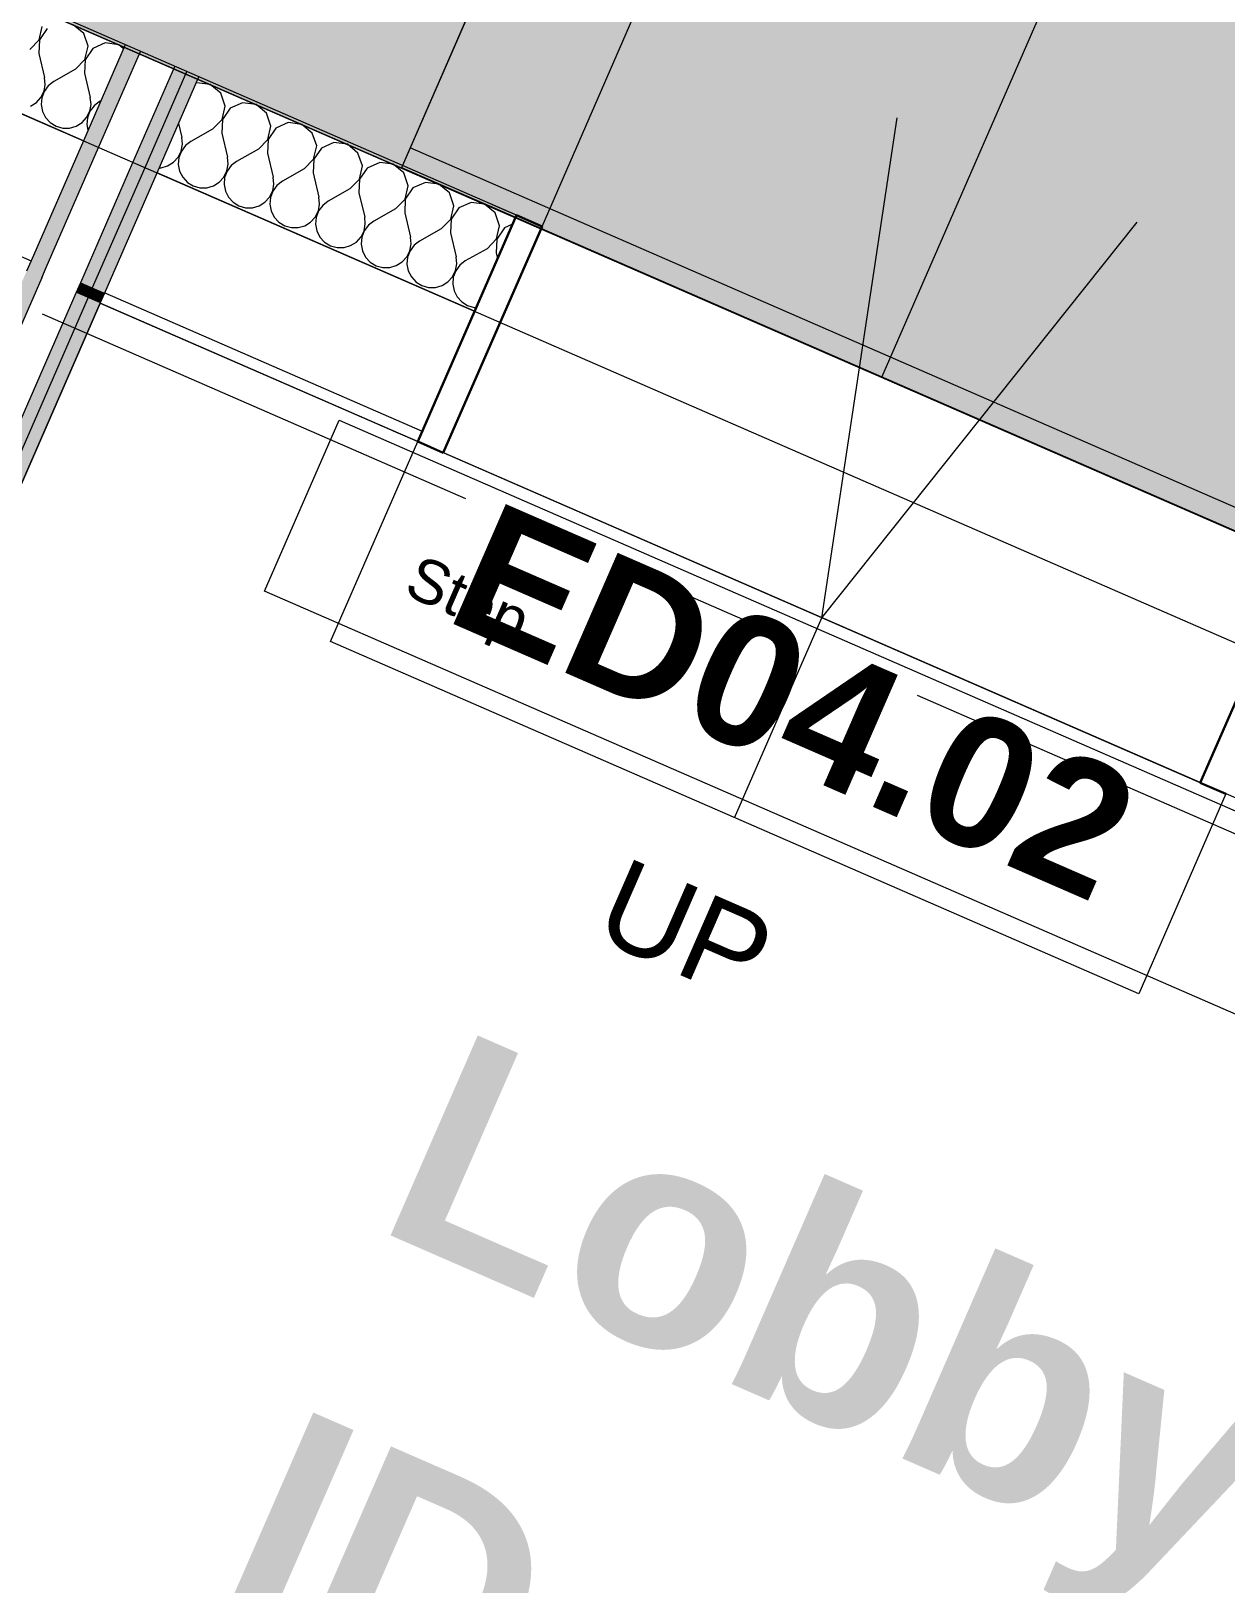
# Model space of a CAD drawing. Header units: millimetres. Extents: x -50172 to 90294, y -72116 to 25069.
# Drawn here: x 66355 to 67723, y -20559 to -18780 of the extents above; entities that cross this region are included whole.
import ezdxf
from ezdxf.enums import TextEntityAlignment as Align

# ---------------------------------------------------------------- set-up
doc = ezdxf.new("R2010")
doc.units = ezdxf.units.MM
doc.header["$MEASUREMENT"] = 0
doc.linetypes.add('Double Dashed', pattern=[1093.611073, 529.166651, -211.666656, 141.111112, -211.666656])
for name, color, linetype in [('A-15-MG_Structural_Grid', 7, 'Continuous'), ('New_A-20-M_Floor_Slab', 7, 'Continuous'), ('New_A-25-M_Wall_Ext', 7, 'Continuous'), ('New_A-25-M_Wall_Int', 7, 'Continuous'), ('New_A-30-M_Stair', 7, 'Continuous'), ('New_A-35-M_FFE-Zone', 7, 'Continuous'), ('New_A-95-D_Dim_Grid.Dim', 7, 'Continuous'), ('New_ArchiCAD Doors', 7, 'Continuous')]:
    doc.layers.add(name, color=color, linetype=linetype)
for name, color, linetype, lineweight, true_color in [('A-15-MG_Structural_Grid_Pen_No__163', 7, 'Continuous', 0, 0x750077), ('A-95-M-SFS_Edge_Pen_No__252', 7, 'Continuous', 13, 0xe8e8e8), ('New_A-20-M_Floor_Slab_Pen_No__255', 7, 'Continuous', 13, 0xe8e8e8), ('New_A-25-M_Wall_Ext_Pen_No__102', 7, 'Continuous', 15, 0xcccccc), ('New_A-25-M_Wall_Ext_Pen_No__107', 7, 'Continuous', 15, 0xa6a6a6), ('New_A-25-M_Wall_Int_Pen_No__107', 7, 'Continuous', 15, 0xa6a6a6), ('New_A-35-M_FFE-Zone_Pen_No__74', 7, 'Continuous', 20, 0x606060), ('New_ArchiCAD Doors_Pen_No__43', 7, 'Continuous', 30, 0x444444), ('New_ArchiCAD Doors_Pen_No__63', 7, 'Continuous', 20, 0x606060)]:
    doc.layers.add(name, color=color, linetype=linetype, lineweight=lineweight, true_color=true_color)
for name, color, linetype, lineweight in [('A-95-P_Drawing_Pen_No__1', 7, 'Continuous', 13), ('New_A-20-M_Roof_Pen_No__1', 7, 'Continuous', 13), ('New_A-20-M_Roof_Pen_No__2', 8, 'Continuous', 15), ('New_A-20-M_Roof_Pen_No__7', 7, 'Continuous', 35), ('New_A-25-M_Wall_Ext_Pen_No__1', 7, 'Continuous', 13), ('New_A-25-M_Wall_Ext_Pen_No__141', 255, 'Continuous', 0), ('New_A-25-M_Wall_Int_Pen_No__1', 7, 'Continuous', 13), ('New_A-30-M_Stair_Pen_No__1', 7, 'Continuous', 13), ('New_A-30-M_Stair_Pen_No__146', 8, 'Continuous', 0), ('New_A-95-D_Dim_Grid.Dim_Pen_No__4', 7, 'Continuous', 20), ('New_A-95-P_Drawing_Pen_No__171', 1, 'Continuous', 5), ('New_A-95-P_Text_1_50_GA_Pen_No__1', 7, 'Continuous', 13), ('New_ArchiCAD Doors_Pen_No__1', 7, 'Continuous', 13), ('New_ArchiCAD Doors_Pen_No__141', 255, 'Continuous', 0), ('New_ArchiCAD Zone Stamps_Pen_No__9', 7, 'Continuous', 13)]:
    doc.layers.add(name, color=color, linetype=linetype, lineweight=lineweight)
doc.styles.add('GENERATED_STYLE_1', font='')
doc.styles.add('GENERATED_STYLE_2', font='')
doc.styles.add('GENERATED_STYLE_3', font='')
doc.styles.add('GENERATED_STYLE_4', font='')
doc.styles.get('GENERATED_STYLE_1').set_extended_font_data('Arial', bold=True)
doc.styles.get('GENERATED_STYLE_2').set_extended_font_data('Swis721 BT', bold=True)
doc.styles.get('GENERATED_STYLE_3').set_extended_font_data('Arial')
doc.styles.get('GENERATED_STYLE_4').set_extended_font_data('Swis721 BT')
doc.dimstyles.new('GENERATED_STYLE__5', dxfattribs={"dimtxt": 300, "dimasz": 95, "dimexe": 0.18, "dimexo": 0, "dimgap": 0.09, "dimtad": 1, "dimdec": 0, "dimzin": 0, "dimdsep": 46, "dimtxsty": 'GENERATED_STYLE_4', "dimblk": 'ARROWHEAD_2', "dimblk1": 'ARROWHEAD_2', "dimblk2": 'ARROWHEAD_2', "dimcen": 0.09, "dimclrd": 7, "dimclre": 7, "dimclrt": 7, "dimadec": 0, "dimazin": 0, "dimtfac": 1, "dimtdec": 4, "dimtmove": 0, "dimatfit": 3, "dimfxl": 1, "dimtolj": 1, "dimtzin": 0, "dimarcsym": 0})
pattern_1 = [(156.44042, (0, 0), (69.2305, 158.76755), [0, -100]), (156.44042, (-80.45, -59.4), (69.2305, 158.76755), [0, -100])]

# ---------------------------------------------------------------- blocks, each defined once
blk = doc.blocks.new('Slab_8_2', base_point=(44716.7, -19474.9))
at = {"layer": 'New_A-20-M_Floor_Slab_Pen_No__255', "linetype": 'Continuous', "flags": 128}
blk.add_lwpolyline([(44716.7, -19474.9), (56303.1, -24527.1), (60025, -15991.6), (65836.5, -18525.7), (68742.3, -19792.8), (74520.5, -6541.5), (54006, 2403.8), (53946.8, 2268.2), (48180.6, -10955.5), (48391.5, -11047.4)], close=True, dxfattribs=at)
blk = doc.blocks.new('Slab_10_2', base_point=(56303.1, -24527.1))
at = {"layer": 'New_A-20-M_Floor_Slab_Pen_No__255', "linetype": 'Continuous', "flags": 128}
blk.add_lwpolyline([(56303.1, -24527.1), (61381.3, -26741.5), (63295, -22352.8), (63873.5, -21025.9), (64606.9, -21345.7), (64142.5, -22410.5), (65523.5, -23012.7), (65614, -23052.1), (65721.1, -22805.9), (67155.6, -23431.4), (68742.3, -19792.8), (65103.2, -18206), (60025, -15991.6)], close=True, dxfattribs=at)
blk = doc.blocks.new('Standard grid marker_3')
at = {"layer": 'A-15-MG_Structural_Grid_Pen_No__163', "linetype": 'Double Dashed'}
blk.add_line((1000, 0), (74254.8, 0), dxfattribs=at)
at = {"layer": 'A-15-MG_Structural_Grid_Pen_No__163', "style": 'GENERATED_STYLE_4'}
for tag, p in [('AC_MarkerText_1_0', (-500, 43.4)), ('AC_MarkerText_1_1', (75754.8, 43.4))]:
    blk.add_attdef(tag, text='', height=350, rotation=360, dxfattribs=at).set_placement(p, align=Align.MIDDLE_CENTER)
blk = doc.blocks.new('Lobby_INB 4258_8_1', base_point=(67102, -21229.9))
at = {"layer": 'New_A-35-M_FFE-Zone_Pen_No__74', "linetype": 'Continuous'}
for p, q in [((66434, -19091.7), (65538.1, -21146.2)), ((68516.2, -19999.7), (66434, -19091.7))]:
    blk.add_line(p, q, dxfattribs=at)
at = {"layer": 'New_ArchiCAD Zone Stamps_Pen_No__9'}
for tag, height, style, p in [('ROOM_NAME', 250, 'GENERATED_STYLE_1', (66845.1, -19921.5)), ('zoneNameLine2', 250, 'GENERATED_STYLE_1', (66656.7, -20353.6)), ('ROOM_NUMBER', 200, 'GENERATED_STYLE_3', (66468.3, -20774.3)), ('measuredAreaCode', 200, 'GENERATED_STYLE_3', (66311.3, -21134.4)), ('DUMMY_649', 200, 'GENERATED_STYLE_3', (66618.7, -21268.5)), ('DUMMY_650', 200, 'GENERATED_STYLE_3', (66968.2, -21420.9)), ('DUMMY_651', 133.3, 'GENERATED_STYLE_3', (67247.5, -21527.4))]:
    blk.add_attdef(tag, text='', height=height, rotation=336.4404, dxfattribs=dict(at, style=style)).set_placement(p, align=Align.TOP_LEFT)
blk = doc.blocks.new('*X348')
at = {"layer": 'New_A-25-M_Wall_Ext_Pen_No__107', "linetype": 'Continuous'}
for p, q in [((66544.7, -18839), (66544.1, -18839.3)), ((66560.1, -18841.1), (66544.7, -18839)), ((66572.2, -18851), (66560.1, -18841.1)), ((66577.2, -18865.8), (66572.2, -18851)), ((66597, -18861.9), (66582.8, -18868.2)), ((66612.5, -18864), (66597, -18861.9)), ((66624.6, -18873.9), (66612.5, -18864)), ((66562.8, -18892.2), (66573.8, -18881)), ((66574, -18881.1), (66573.3, -18896.7)), ((66573.8, -18881), (66577.2, -18865.8)), ((66582.8, -18868.2), (66574, -18881.1)), ((66629.6, -18888.7), (66624.6, -18873.9)), ((66523.7, -18885.9), (66527.5, -18901.7)), ((66562.8, -18892.2), (66538, -18906.3)), ((66573.3, -18896.7), (66579.9, -18924.5)), ((66626.2, -18903.9), (66629.6, -18888.7)), ((66635.2, -18891.1), (66626.4, -18904)), ((66649.4, -18884.7), (66635.2, -18891.1)), ((66664.9, -18886.8), (66649.4, -18884.7)), ((66677, -18896.7), (66664.9, -18886.8)), ((66682, -18911.5), (66677, -18896.7)), ((66523.3, -18924.4), (66526.8, -18917.3)), ((66527, -18917.4), (66524.2, -18924.8)), ((66526.8, -18917.3), (66528.2, -18909.5)), ((66531.7, -18911.1), (66527, -18917.4)), ((66528.2, -18909.5), (66527.5, -18901.7)), ((66538, -18906.3), (66531.7, -18911.1)), ((66615.2, -18915), (66590.3, -18929.1)), ((66615.2, -18915), (66626.2, -18903.9)), ((66626.4, -18904), (66625.7, -18919.6)), ((66678.5, -18926.7), (66682, -18911.5)), ((66687.5, -18913.9), (66678.7, -18926.8)), ((66701.8, -18907.6), (66687.5, -18913.9)), ((66717.3, -18909.6), (66701.8, -18907.6)), ((66729.3, -18919.6), (66717.3, -18909.6)), ((66503.7, -18936.6), (66511.3, -18934.4)), ((66511.3, -18934.4), (66518, -18930.2)), ((66518, -18930.2), (66523.3, -18924.4)), ((66524.2, -18924.8), (66523.5, -18932.6)), ((66523.5, -18932.6), (66525, -18940.4)), ((66579.2, -18940.1), (66580.6, -18932.4)), ((66584.1, -18933.9), (66579.4, -18940.2)), ((66580.6, -18932.4), (66579.9, -18924.5)), ((66590.3, -18929.1), (66584.1, -18933.9)), ((66625.7, -18919.6), (66632.2, -18947.4)), ((66667.6, -18937.8), (66678.5, -18926.7)), ((66678.7, -18926.8), (66678.1, -18942.4)), ((66734.4, -18934.3), (66729.3, -18919.6)), ((66730.9, -18949.6), (66734.4, -18934.3)), ((66754.2, -18930.4), (66739.9, -18936.8)), ((66769.7, -18932.5), (66754.2, -18930.4)), ((66781.7, -18942.4), (66769.7, -18932.5)), ((66501.7, -18936.6), (66503.7, -18936.6)), ((66525, -18940.4), (66528.6, -18947.4)), ((66528.6, -18947.4), (66533.9, -18953.2)), ((66570.4, -18953), (66575.7, -18947.2)), ((66575.7, -18947.2), (66579.2, -18940.1)), ((66576.6, -18947.6), (66575.9, -18955.5)), ((66579.4, -18940.2), (66576.6, -18947.6)), ((66633, -18955.2), (66632.2, -18947.4)), ((66642.7, -18951.9), (66636.5, -18956.7)), ((66667.6, -18937.8), (66642.7, -18951.9)), ((66678.1, -18942.4), (66684.6, -18970.2)), ((66720, -18960.7), (66730.9, -18949.6)), ((66731.1, -18949.7), (66730.4, -18965.3)), ((66739.9, -18936.8), (66731.1, -18949.7)), ((66786.8, -18957.2), (66781.7, -18942.4)), ((66533.9, -18953.2), (66540.6, -18957.3)), ((66540.6, -18957.3), (66548.2, -18959.4)), ((66548.2, -18959.4), (66556.1, -18959.4)), ((66556.1, -18959.4), (66563.7, -18957.2)), ((66563.7, -18957.2), (66570.4, -18953)), ((66575.9, -18955.5), (66577.4, -18963.2)), ((66577.4, -18963.2), (66581, -18970.2)), ((66581, -18970.2), (66586.3, -18976)), ((66622.8, -18975.9), (66628.1, -18970)), ((66628.1, -18970), (66631.6, -18963)), ((66629, -18970.4), (66628.3, -18978.3)), ((66631.8, -18963.1), (66629, -18970.4)), ((66631.6, -18963), (66633, -18955.2)), ((66636.5, -18956.7), (66631.8, -18963.1)), ((66685.4, -18978.1), (66684.6, -18970.2)), ((66720, -18960.7), (66695.1, -18974.8)), ((66730.4, -18965.3), (66737, -18993.1)), ((66783.3, -18972.4), (66786.8, -18957.2)), ((66792.3, -18959.6), (66783.5, -18972.5)), ((66806.6, -18953.2), (66792.3, -18959.6)), ((66822, -18955.3), (66806.6, -18953.2)), ((66834.1, -18965.2), (66822, -18955.3)), ((66839.1, -18980), (66834.1, -18965.2)), ((66586.3, -18976), (66593, -18980.1)), ((66593, -18980.1), (66600.6, -18982.3)), ((66600.6, -18982.3), (66608.5, -18982.2)), ((66608.5, -18982.2), (66616.1, -18980.1)), ((66616.1, -18980.1), (66622.8, -18975.9)), ((66628.3, -18978.3), (66629.8, -18986)), ((66629.8, -18986), (66633.3, -18993.1)), ((66680.4, -18992.9), (66683.9, -18985.8)), ((66684.1, -18985.9), (66681.3, -18993.3)), ((66683.9, -18985.8), (66685.4, -18978.1)), ((66688.9, -18979.6), (66684.1, -18985.9)), ((66695.1, -18974.8), (66688.9, -18979.6)), ((66772.3, -18983.5), (66747.5, -18997.6)), ((66772.3, -18983.5), (66783.3, -18972.4)), ((66783.5, -18972.5), (66782.8, -18988.1)), ((66782.8, -18988.1), (66789.4, -19015.9)), ((66835.7, -18995.2), (66839.1, -18980)), ((66844.7, -18982.4), (66835.9, -18995.3)), ((66858.9, -18976.1), (66844.7, -18982.4)), ((66874.4, -18978.2), (66858.9, -18976.1)), ((66886.5, -18988.1), (66874.4, -18978.2)), ((66891.5, -19002.9), (66886.5, -18988.1)), ((66633.3, -18993.1), (66638.7, -18998.9)), ((66638.7, -18998.9), (66645.4, -19003)), ((66645.4, -19003), (66653, -19005.1)), ((66653, -19005.1), (66660.9, -19005.1)), ((66660.9, -19005.1), (66668.5, -19002.9)), ((66668.5, -19002.9), (66675.1, -18998.7)), ((66675.1, -18998.7), (66680.4, -18992.9)), ((66681.3, -18993.3), (66680.7, -19001.1)), ((66680.7, -19001.1), (66682.2, -19008.9)), ((66736.3, -19008.7), (66737.7, -19000.9)), ((66741.2, -19002.4), (66736.5, -19008.8)), ((66737.7, -19000.9), (66737, -18993.1)), ((66747.5, -18997.6), (66741.2, -19002.4)), ((66824.7, -19006.4), (66799.9, -19020.5)), ((66824.7, -19006.4), (66835.7, -18995.2)), ((66835.9, -18995.3), (66835.2, -19010.9)), ((66888.1, -19018.1), (66891.5, -19002.9)), ((66897.1, -19005.3), (66888.3, -19018.2)), ((66906.3, -19001.1), (66897.1, -19005.3)), ((66682.2, -19008.9), (66685.7, -19015.9)), ((66685.7, -19015.9), (66691.1, -19021.7)), ((66691.1, -19021.7), (66697.8, -19025.8)), ((66720.8, -19025.7), (66727.5, -19021.6)), ((66727.5, -19021.6), (66732.8, -19015.7)), ((66732.8, -19015.7), (66736.3, -19008.7)), ((66733.7, -19016.1), (66733.1, -19024)), ((66733.1, -19024), (66734.5, -19031.7)), ((66736.5, -19008.8), (66733.7, -19016.1)), ((66788.7, -19031.5), (66790.1, -19023.7)), ((66790.1, -19023.7), (66789.4, -19015.9)), ((66799.9, -19020.5), (66793.6, -19025.3)), ((66835.2, -19010.9), (66841.8, -19038.7)), ((66877.1, -19029.2), (66888.1, -19018.1)), ((66888.3, -19018.2), (66887.6, -19033.8)), ((66697.8, -19025.8), (66705.4, -19028)), ((66705.4, -19028), (66713.3, -19027.9)), ((66713.3, -19027.9), (66720.8, -19025.7)), ((66734.5, -19031.7), (66738.1, -19038.8)), ((66738.1, -19038.8), (66743.4, -19044.6)), ((66779.9, -19044.4), (66785.2, -19038.6)), ((66785.2, -19038.6), (66788.7, -19031.5)), ((66786.1, -19039), (66785.4, -19046.8)), ((66788.9, -19031.6), (66786.1, -19039)), ((66793.6, -19025.3), (66788.9, -19031.6)), ((66842.5, -19046.6), (66841.8, -19038.7)), ((66877.1, -19029.2), (66852.2, -19043.3)), ((66887.6, -19033.8), (66889.2, -19040.5)), ((66743.4, -19044.6), (66750.2, -19048.7)), ((66750.2, -19048.7), (66757.8, -19050.8)), ((66757.8, -19050.8), (66765.6, -19050.8)), ((66765.6, -19050.8), (66773.2, -19048.6)), ((66773.2, -19048.6), (66779.9, -19044.4)), ((66785.4, -19046.8), (66786.9, -19054.6)), ((66786.9, -19054.6), (66790.5, -19061.6)), ((66837.6, -19061.4), (66841.1, -19054.3)), ((66841.3, -19054.4), (66838.5, -19061.8)), ((66841.1, -19054.3), (66842.5, -19046.6)), ((66846, -19048.1), (66841.3, -19054.4)), ((66852.2, -19043.3), (66846, -19048.1)), ((66790.5, -19061.6), (66795.8, -19067.4)), ((66795.8, -19067.4), (66802.5, -19071.5)), ((66802.5, -19071.5), (66810.1, -19073.6)), ((66810.1, -19073.6), (66818, -19073.6)), ((66818, -19073.6), (66825.6, -19071.4)), ((66825.6, -19071.4), (66832.3, -19067.2)), ((66832.3, -19067.2), (66837.6, -19061.4)), ((66838.5, -19061.8), (66837.8, -19069.7)), ((66837.8, -19069.7), (66839.3, -19077.4)), ((66839.3, -19077.4), (66842.9, -19084.4)), ((66842.9, -19084.4), (66848.2, -19090.2)), ((66848.2, -19090.2), (66854.9, -19094.3)), ((66854.9, -19094.3), (66862.5, -19096.5)), ((66862.5, -19096.5), (66864.8, -19096.5))]:
    blk.add_line(p, q, dxfattribs=at)
blk = doc.blocks.new('*X350')
at = {"layer": 'New_A-25-M_Wall_Ext_Pen_No__107', "linetype": 'Continuous'}
for p, q in [((66364.3, -18789.7), (66367.7, -18774.5)), ((66415.1, -18782.5), (66403, -18772.6)), ((66353.3, -18800.8), (66364.3, -18789.7)), ((66364.5, -18789.8), (66363.8, -18805.4)), ((66373.3, -18776.9), (66364.5, -18789.8)), ((66420.1, -18797.3), (66415.1, -18782.5)), ((66363.8, -18805.4), (66370.4, -18833.2)), ((66416.6, -18812.5), (66420.1, -18797.3)), ((66425.6, -18799.7), (66416.8, -18812.6)), ((66439.9, -18793.4), (66425.6, -18799.7)), ((66455.4, -18795.4), (66439.9, -18793.4)), ((66460.9, -18800), (66455.4, -18795.4)), ((66405.7, -18823.6), (66380.8, -18837.7)), ((66405.7, -18823.6), (66416.6, -18812.5)), ((66416.8, -18812.6), (66416.2, -18828.2)), ((66416.2, -18828.2), (66422.7, -18856)), ((66369.7, -18848.8), (66371.1, -18841)), ((66374.6, -18842.5), (66369.9, -18848.9)), ((66371.1, -18841), (66370.4, -18833.2)), ((66380.8, -18837.7), (66374.6, -18842.5)), ((66354.2, -18865.9), (66360.9, -18861.7)), ((66360.9, -18861.7), (66366.2, -18855.8)), ((66366.2, -18855.8), (66369.7, -18848.8)), ((66367.1, -18856.2), (66366.4, -18864.1)), ((66369.9, -18848.9), (66367.1, -18856.2)), ((66422, -18871.6), (66423.5, -18863.9)), ((66423.5, -18863.9), (66422.7, -18856)), ((66433.2, -18860.6), (66427, -18865.4)), ((66434.8, -18859.7), (66433.2, -18860.6)), ((66366.4, -18864.1), (66367.9, -18871.8)), ((66367.9, -18871.8), (66371.4, -18878.9)), ((66371.4, -18878.9), (66376.8, -18884.7)), ((66413.2, -18884.5), (66418.5, -18878.7)), ((66418.5, -18878.7), (66422, -18871.6)), ((66419.5, -18879.1), (66418.8, -18886.9)), ((66422.2, -18871.7), (66419.5, -18879.1)), ((66427, -18865.4), (66422.2, -18871.7)), ((66376.8, -18884.7), (66383.5, -18888.8)), ((66383.5, -18888.8), (66391.1, -18890.9)), ((66391.1, -18890.9), (66399, -18890.9)), ((66399, -18890.9), (66406.6, -18888.7)), ((66406.6, -18888.7), (66413.2, -18884.5)), ((66418.8, -18886.9), (66420, -18893.5))]:
    blk.add_line(p, q, dxfattribs=at)
blk = doc.blocks.new('Metal Door 19')
at = {"layer": 'New_ArchiCAD Doors_Pen_No__1', "linetype": 'Continuous'}
for p, q in [((505, 0), (535, 0)), ((505, -120), (505, -270))]:
    blk.add_line(p, q, dxfattribs=at)
at = {"layer": 'New_ArchiCAD Doors_Pen_No__141', "linetype": 'Continuous'}
blk.add_line((505, -283), (535, -283), dxfattribs=at)
at = {"layer": 'New_ArchiCAD Doors_Pen_No__43', "linetype": 'Continuous'}
for p, q in [((-473, -283), (-473, 0)), ((505, 0), (473, 0)), ((473, 0), (473, -283)), ((505, -283), (505, 0)), ((-505, -283), (-473, -283)), ((473, -283), (505, -283))]:
    blk.add_line(p, q, dxfattribs=at)
at = {"layer": 'New_ArchiCAD Doors_Pen_No__63', "linetype": 'Continuous'}
blk.add_line((473, 0), (473, 946), dxfattribs=at)
blk.add_arc((473, 0), 946, 90, 180, dxfattribs=at)
blk = doc.blocks.new('Wall_76_1', base_point=(60169.8, -16360.2))
at = {"layer": 'New_A-25-M_Wall_Ext_Pen_No__102', "linetype": 'Continuous'}
h = blk.add_hatch(dxfattribs=at)
h.set_pattern_fill('Plaster_0001', color=256, style=0, pattern_type=2)
h.set_pattern_definition(pattern_1)
h.paths.add_polyline_path([(64991.3, -18462.6), (66349.7, -19055), (66354.9, -19043.1), (64996.5, -18450.7)])
h = blk.add_hatch(dxfattribs=at)
h.set_pattern_fill('Plaster_0001', color=256, style=0, pattern_type=2)
h.set_pattern_definition(pattern_1)
h.paths.add_polyline_path([(66439.2, -19079.8), (66434, -19091.7), (66797.7, -19250.3), (66802.9, -19238.4)])
at = {"layer": 'New_A-25-M_Wall_Ext_Pen_No__107', "linetype": 'Continuous'}
for points in [[(66414.8, -18905.6), (66432.2, -18913.1), (66480.2, -18803.2), (66462.8, -18795.6)], [(66471.6, -18930.3), (66485.4, -18936.3), (66533.4, -18826.3), (66519.6, -18820.3)], [(66485.4, -18936.3), (66499.1, -18942.3), (66547.1, -18832.3), (66533.4, -18826.3)], [(66354.9, -19043.1), (66372.3, -19050.6), (66432.2, -18913.1), (66414.8, -18905.6)], [(66411.7, -19067.8), (66425.4, -19073.8), (66485.4, -18936.3), (66471.6, -18930.3)], [(66425.4, -19073.8), (66439.2, -19079.8), (66499.1, -18942.3), (66485.4, -18936.3)], [(66349.7, -19055), (66367.1, -19062.6), (66372.3, -19050.6), (66354.9, -19043.1)], [(66406.5, -19079.7), (66420.2, -19085.7), (66425.4, -19073.8), (66411.7, -19067.8)], [(66420.2, -19085.7), (66434, -19091.7), (66439.2, -19079.8), (66425.4, -19073.8)]]:
    blk.add_hatch(color=256, dxfattribs=at).paths.add_polyline_path(points)
at = {"layer": 'New_A-25-M_Wall_Ext_Pen_No__1', "linetype": 'Continuous'}
for p, q in [((66414.8, -18905.6), (65056.4, -18313.2)), ((64996.5, -18450.7), (66354.9, -19043.1)), ((66462.8, -18795.6), (66414.8, -18905.6)), ((66432.2, -18913.1), (66480.2, -18803.2)), ((66471.6, -18930.3), (66519.6, -18820.3)), ((66485.4, -18936.3), (66533.4, -18826.3)), ((66499.1, -18942.3), (66547.1, -18832.3)), ((66414.8, -18905.6), (66354.9, -19043.1)), ((66372.3, -19050.6), (66432.2, -18913.1)), ((66411.7, -19067.8), (66471.6, -18930.3)), ((66425.4, -19073.8), (66485.4, -18936.3)), ((66439.2, -19079.8), (66499.1, -18942.3)), ((66862.8, -19100.9), (66499.1, -18942.3)), ((66910.8, -18990.9), (66883.3, -18978.9)), ((66354.9, -19043.1), (66349.7, -19055)), ((66367.1, -19062.6), (66372.3, -19050.6)), ((66406.5, -19079.7), (66411.7, -19067.8)), ((66420.2, -19085.7), (66425.4, -19073.8)), ((66434, -19091.7), (66439.2, -19079.8)), ((66439.2, -19079.8), (66802.9, -19238.4)), ((66862.8, -19100.9), (66802.9, -19238.4))]:
    blk.add_line(p, q, dxfattribs=at)
at = {"layer": 'New_A-25-M_Wall_Ext_Pen_No__1', "linetype": 'Continuous', "flags": 128}
blk.add_lwpolyline([(66910.8, -18990.9), (63491.2, -17499.8)], dxfattribs=at)
at = {"layer": 'New_A-25-M_Wall_Ext_Pen_No__141', "linetype": 'Continuous'}
blk.add_line((66797.7, -19250.3), (66770.2, -19238.3), dxfattribs=at)
at = {"layer": 'New_A-25-M_Wall_Ext_Pen_No__141', "linetype": 'Continuous', "flags": 128}
blk.add_lwpolyline([(66434, -19091.7), (66797.7, -19250.3)], dxfattribs=at)
at = {"layer": 'New_A-25-M_Wall_Ext', "color": 250, "lineweight": 50, "true_color": 0x2a2a2a}
for name in ['*X350', '*X348']:
    blk.add_blockref(name, (0, 0), dxfattribs=at)
at = {"layer": 'New_ArchiCAD Doors', "color": 251, "linetype": 'Continuous', "lineweight": 20, "true_color": 0x606060, "xscale": -1, "zscale": 1000, "rotation": 336.440416016279}
blk.add_blockref('Metal Door 19', (67373.7, -19192.8), dxfattribs=at)
blk = doc.blocks.new('Wall_81_1', base_point=(66434, -19091.7))
at = {"layer": 'New_A-25-M_Wall_Int_Pen_No__107', "linetype": 'Continuous'}
for points in [[(66004.1, -19847.4), (66021.5, -19855), (66367.1, -19062.6), (66349.7, -19055)], [(66406.5, -19079.7), (66060.9, -19872.2), (66074.7, -19878.2), (66420.2, -19085.7)], [(66420.2, -19085.7), (66074.7, -19878.2), (66088.4, -19884.2), (66434, -19091.7)]]:
    blk.add_hatch(color=256, dxfattribs=at).paths.add_polyline_path(points)
at = {"layer": 'New_A-25-M_Wall_Int_Pen_No__1', "linetype": 'Continuous'}
for p, q in [((66367.1, -19062.6), (66021.5, -19855)), ((66060.9, -19872.2), (66406.5, -19079.7)), ((66074.7, -19878.2), (66420.2, -19085.7))]:
    blk.add_line(p, q, dxfattribs=at)
at = {"layer": 'New_A-25-M_Wall_Int_Pen_No__1', "linetype": 'Continuous', "flags": 128}
blk.add_lwpolyline([(66088.4, -19884.2), (66434, -19091.7)], dxfattribs=at)
blk = doc.blocks.new('Line_3_1', base_point=(67160.7, -19681.3))
at = {"layer": 'New_A-30-M_Stair_Pen_No__1', "linetype": 'Continuous'}
for q in [(67346.8, -18879.1), (67621.8, -18999)]:
    blk.add_line((67260.6, -19452.2), q, dxfattribs=at)
at = {"layer": 'New_A-30-M_Stair_Pen_No__146', "linetype": 'Continuous'}
blk.add_line((67160.7, -19681.3), (67260.6, -19452.2), dxfattribs=at)
blk = doc.blocks.new('*D390')
at = {"layer": 'New_A-95-D_Dim_Grid.Dim_Pen_No__4', "linetype": 'Continuous'}
for p, q in [((71660.5, -17866.3), (70361.5, -20845.4)), ((70404.3, -20903.5), (70318.6, -20787.4)), ((70275.5, -20808), (70447.4, -20882.9)), ((70361.5, -20845.4), (66864.1, -28866.1)), ((66821.2, -28808), (66907, -28924.1)), ((66778.1, -28828.6), (66950, -28903.6)), ((66864.1, -28866.1), (66839.7, -28922.1))]:
    blk.add_line(p, q, dxfattribs=at)
at = {"layer": 'New_A-95-D_Dim_Grid.Dim_Pen_No__4', "insert": (68346, -25317.5), "char_height": 300, "attachment_point": 7, "rotation": 66.4404, "style": 'GENERATED_STYLE_4'}
blk.add_mtext('\\A1;{\\fSwis721 BT|b0|i0|c0|p34;8,750}', dxfattribs=at)
blk = doc.blocks.new('ARROWHEAD_2')
at = {"color": 0, "linetype": 'Continuous', "lineweight": 0}
for p, q in [((-0.378, -0.655), (0.378, 0.655)), ((0, 0), (-1, 0))]:
    blk.add_line(p, q, dxfattribs=at)

msp = doc.modelspace()

# ---------------------------------------------------------------- hatches: boundary and pattern name
at = {"layer": 'New_A-20-M_Roof_Pen_No__2', "linetype": 'Continuous'}
h = msp.add_hatch(dxfattribs=at)
h.set_pattern_fill('Lightweight_Concrete_0002', color=256, style=0, pattern_type=2)
h.set_pattern_definition([(66.4404, (68870.4, -19186.2), (-714.454, 311.537), [48.75, -401.25]), (66.4404, (68603.1, -18824.2), (-714.454, 311.537), [48.75, -401.25]), (126.4404, (68870.4, -19186.2), (627.026, 462.967), [48.75, -401.25]), (126.4404, (69050.26, -18773.7), (627.026, 462.967), [48.75, -401.25]), (186.4404, (68889.9, -19141.5), (-87.428, 774.504), [48.75, -401.25]), (186.4404, (69069.74, -18729), (-87.428, 774.504), [48.75, -401.25]), (66.4404, (68801.64, -19156.23), (-137.4967, 59.9554), [0, -150, 0, -225]), (111.4404, (68831.62, -19087.48), (139.6197, 54.83), [0, -112.5, 0, -187.5])])
h.paths.add_polyline_path([(48227.7, -10847.5), (53946.8, 2268.2), (74461.3, -6677.2), (68742.3, -19792.8)])
h.paths.add_polyline_path([(64946.5, -13922.8), (64075.7, -13543.1), (64455.4, -12672.3), (65326.2, -13052)], flags=0)
h.paths.add_polyline_path([(66189.8, -11071.6), (65319, -10691.8), (65698.7, -9821), (66569.5, -10200.7)], flags=0)
h = msp.add_hatch(dxfattribs=at)
h.set_pattern_fill('Grid_60x60_0002', color=256, style=0, pattern_type=2)
h.set_pattern_definition([(336.4404, (67018.9, -18386.5), (239.822, 549.987), []), (66.4404, (67018.9, -18386.5), (-549.987, 239.822), [])])
h.paths.add_polyline_path([(49670.1, -10167), (51320, -10886.4), (50840.2, -11986.6), (51940.3, -12466.3), (52420, -11366.1), (62869.8, -15922.7), (62390, -17022.9), (63479, -17497.8), (63958.8, -16397.6), (67258.7, -17836.5), (66779, -18936.7), (67878.9, -19416.3), (68838.3, -17216.2), (65538.4, -15777.3), (67936.6, -10277.4), (66836.6, -9797.7), (64438.4, -15297.6), (53449.6, -10506), (55368.2, -6106.1), (56468.2, -6585.7), (56947.8, -5485.7), (55847.9, -5006.1), (54747.9, -4526.4), (51998, -3327.3), (51518.3, -4427.3), (54268.2, -5626.4), (52349.7, -10026.3), (50149.7, -9067)])

# ---------------------------------------------------------------- linework, layer by layer
at = {"layer": 'A-95-M-SFS_Edge_Pen_No__252', "linetype": 'Continuous', "flags": 128}
msp.add_lwpolyline([(56402.4, -24592.3), (65035.3, -28356.6), (68718.3, -19910.2), (60085.5, -16145.7)], close=True, dxfattribs=at)
at = {"layer": 'New_A-20-M_Roof_Pen_No__1', "linetype": 'Continuous', "flags": 128}
msp.add_lwpolyline([(48227.7, -10847.5), (53946.8, 2268.2), (74461.3, -6677.2), (68742.3, -19792.8)], close=True, dxfattribs=at)
for points in [[(54268.2, -5626.4), (52349.7, -10026.3), (50149.7, -9067), (49670.1, -10167), (51320, -10886.4), (50840.2, -11986.6), (51940.3, -12466.3), (52420, -11366.1), (62869.8, -15922.7), (62390, -17022.9), (63479, -17497.8), (63958.8, -16397.6), (67258.7, -17836.5), (66779, -18936.7), (67878.9, -19416.3), (68838.3, -17216.2), (65538.4, -15777.3), (67936.6, -10277.4), (66836.6, -9797.7), (64438.4, -15297.6), (53449.6, -10506), (55368.2, -6106.1)], [(67976, -19431.4), (66789, -18913.8)]]:
    msp.add_lwpolyline(points, dxfattribs=at)
at = {"layer": 'New_A-95-P_Drawing_Pen_No__171', "linetype": 'Continuous', "flags": 128}
msp.add_lwpolyline([(66797.7, -19250.3), (67723.5, -19654), (67623.6, -19883.2), (66697.7, -19479.5)], close=True, dxfattribs=at)
at = {"layer": 'New_A-95-P_Text_1_50_GA_Pen_No__1', "linetype": 'Continuous', "flags": 128}
msp.add_lwpolyline([(66707.7, -19225.7), (67820.8, -19711.1), (67735.4, -19907), (66622.2, -19421.7)], close=True, dxfattribs=at)

# ---------------------------------------------------------------- block references
at = {"layer": 'A-15-MG_Structural_Grid', "color": 8, "linetype": 'Continuous', "lineweight": 15, "zscale": 1000, "rotation": 336.440411583993}
msp.add_blockref('Standard grid marker_3', (2296.2, 8834.4), dxfattribs=at)
at = {"layer": 'New_A-20-M_Floor_Slab', "color": 254, "linetype": 'Continuous', "lineweight": 13, "true_color": 0xe8e8e8}
for name, p in [('Slab_8_2', (44716.7, -19474.9)), ('Slab_10_2', (56303.1, -24527.1))]:
    msp.add_blockref(name, p, dxfattribs=at)
at = {"layer": 'New_A-25-M_Wall_Ext', "color": 250, "lineweight": 50, "true_color": 0x2a2a2a}
msp.add_blockref('Wall_76_1', (60169.8, -16360.2), dxfattribs=at)
at = {"layer": 'New_A-25-M_Wall_Int', "color": 250, "lineweight": 50, "true_color": 0x2a2a2a}
msp.add_blockref('Wall_81_1', (66434, -19091.7), dxfattribs=at)
at = {"layer": 'New_A-30-M_Stair', "color": 8, "linetype": 'Continuous', "lineweight": 0}
msp.add_blockref('Line_3_1', (67160.7, -19681.3), dxfattribs=at)
at = {"layer": 'New_A-35-M_FFE-Zone', "linetype": 'Continuous'}
ref = msp.add_blockref('Lobby_INB 4258_8_1', (67102, -21229.9), dxfattribs=at)
ref.add_attrib('ROOM_NAME', 'Lobby', dxfattribs={"layer": 'New_ArchiCAD Zone Stamps_Pen_No__9', "color": 7, "height": 250, "rotation": 336.4404, "style": 'GENERATED_STYLE_1'}).set_placement((66845.1, -19921.5), align=Align.TOP_LEFT)
ref.add_attrib('zoneNameLine2', 'ID. RF001', dxfattribs={"layer": 'New_ArchiCAD Zone Stamps_Pen_No__9', "color": 7, "height": 250, "rotation": 336.4404, "style": 'GENERATED_STYLE_1'}).set_placement((66656.7, -20353.6), align=Align.TOP_LEFT)

# ---------------------------------------------------------------- texts
at = {"layer": 'A-95-P_Drawing_Pen_No__1', "linetype": 'Continuous', "insert": (66799.9, -19378.9), "char_height": 50, "attachment_point": 1, "rotation": 336.4404, "style": 'GENERATED_STYLE_4'}
msp.add_mtext('\\A1;{\\fSwis721 BT|b0|i0|c0|p34;Step}', dxfattribs=at)
at = {"layer": 'New_A-20-M_Roof_Pen_No__7', "linetype": 'Continuous', "insert": (67124.6, -19764), "char_height": 100, "attachment_point": 2, "rotation": 336.4404, "style": 'GENERATED_STYLE_3'}
msp.add_mtext('\\A1;{\\fArial|b0|i0|c0|p34;UP}', dxfattribs=at)
at = {"layer": 'New_A-95-P_Text_1_50_GA_Pen_No__1', "linetype": 'Continuous', "insert": (67259.5, -19479.2), "char_height": 150, "attachment_point": 2, "rotation": 336.4404, "style": 'GENERATED_STYLE_2'}
msp.add_mtext('\\A1;{\\fSwis721 BT|b1|i0|c0|p34;ED04.02}', dxfattribs=at)

# ---------------------------------------------------------------- dimensions: what is measured, and where the dimension line sits
at = {"layer": 'New_A-95-D_Dim_Grid.Dim', "linetype": 'Continuous'}
dim = msp.add_linear_dim(base=(66864.1, -28866.1), p1=(70361.5, -20845.4), p2=(66864.1, -28866.1), angle=246.4404, dimstyle='GENERATED_STYLE__5', dxfattribs=at)
dim.commit()
dim.dimension.update_dxf_attribs({"geometry": '*D390', "text_midpoint": (68420.2, -24771.9), "dimtype": 160, "text_rotation": 66.4404})

doc.saveas('drawing.dxf')
